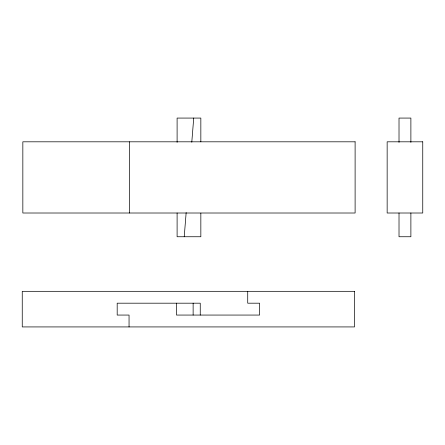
<?xml version="1.0" encoding="UTF-8"?>
<svg xmlns="http://www.w3.org/2000/svg" width="445" height="445" viewBox="0 0 445 445"><rect width="100%" height="100%" fill="white"/><g stroke="black" fill="none" stroke-linecap="round" stroke-linejoin="round"><path stroke-width="0.67" d="M184.224 236.746L186.16 212.599M191.789 142.222L193.72 118.075M410.885 142.367L410.885 118.075L399.015 118.075L399.015 142.367M410.885 213.01L410.885 236.746L399.015 236.746L399.015 213.01M247.72 291.325L247.72 303.19L259.585 303.19L259.585 315.06L176.52 315.06L176.52 303.19M200.84 141.81L200.84 118.075L177.104 118.075L177.104 142.328M200.84 213.183L200.84 236.746L177.104 236.746L177.104 213.01M200.25 315.06L200.25 303.19L117.185 303.19L117.185 315.06L129.05 315.06L129.05 326.925M193.13 303.19L193.13 315.06M129.64 141.81L129.64 213.01M355.11 141.81L22.84 141.81L22.84 213.01L355.11 213.01L355.11 141.81M422.75 141.81L387.15 141.81L387.15 213.01L422.75 213.01L422.75 141.81M354.52 291.325L22.25 291.325L22.25 326.925L354.52 326.925L354.52 291.325"/></g></svg>
